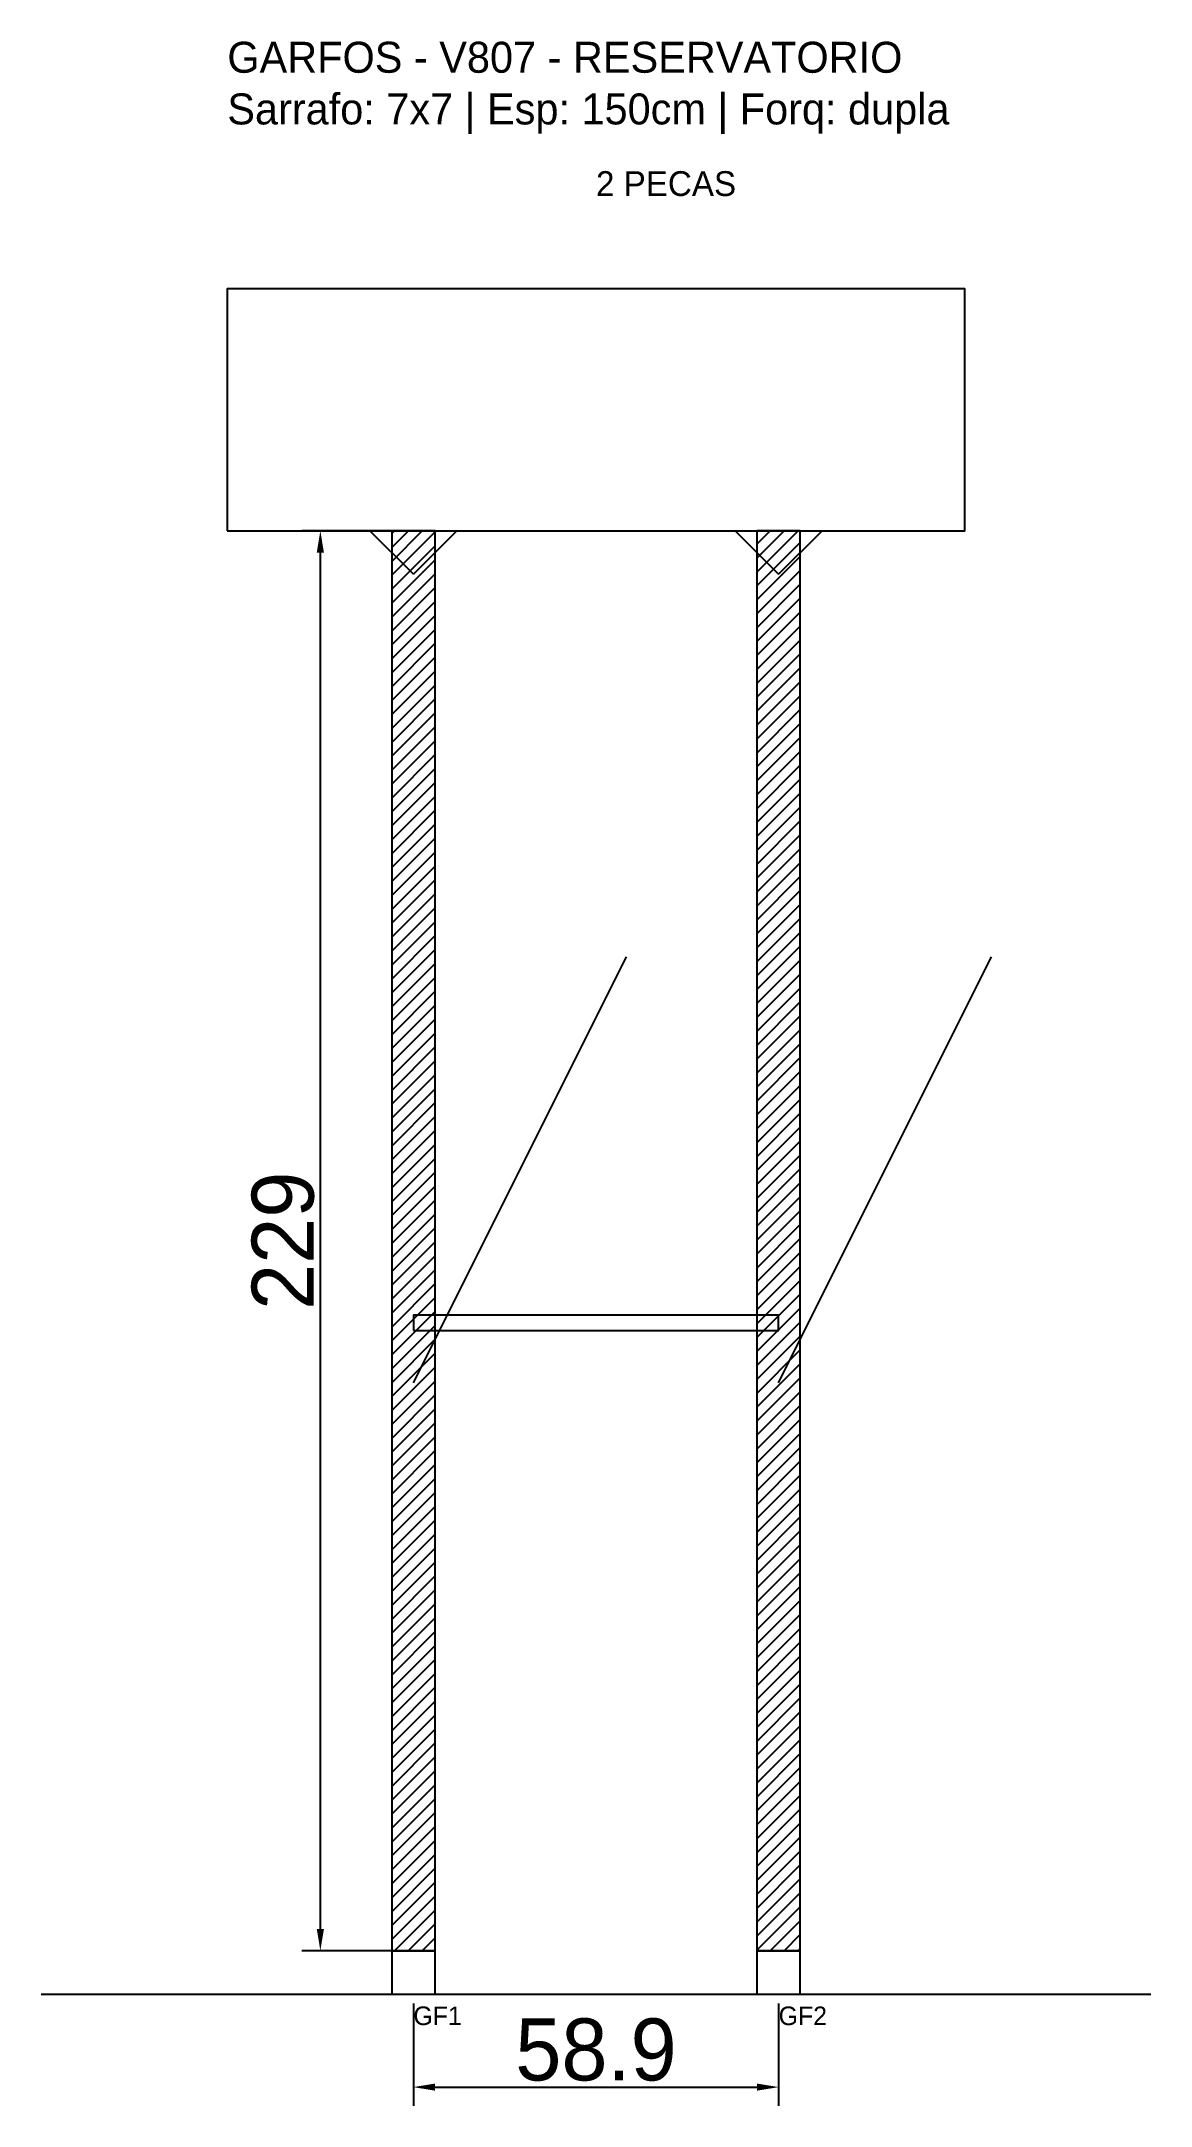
# Model space of a CAD drawing. Header units: metres. Extents: x -30 to 149, y -25 to 308.
import ezdxf

# ---------------------------------------------------------------- set-up
doc = ezdxf.new("R2010")
doc.units = ezdxf.units.M
for name, color, linetype in [('BARRA_ANCORAGEM', 1, 'Continuous'), ('COTA', 241, 'Continuous'), ('GARFOS OK', 3, 'Continuous'), ('NOME DA VIGA', 6, 'Continuous'), ('SARR_7x7', 40, 'Continuous'), ('TIRAS REESCORAMENTO', 252, 'Continuous'), ('VIGAS', 3, 'Continuous')]:
    doc.layers.add(name, color=color, linetype=linetype)
doc.dimstyles.new('EZ DXF', dxfattribs={"dimtxt": 10, "dimasz": 3.5, "dimexe": 3, "dimexo": 1.5, "dimgap": 1, "dimtad": 1, "dimdec": 1, "dimdsep": 46, "dimcen": 2.5, "dimazin": 3, "dimtfac": 1, "dimtmove": 0, "dimatfit": 3})

msp = doc.modelspace()

# ---------------------------------------------------------------- hatches: boundary and pattern name
at = {"layer": 'COTA'}
h = msp.add_hatch(dxfattribs=at)
h.set_pattern_fill('ANSI31', scale=0.5)
h.paths.add_polyline_path([(26.5, 0), (33.5, 0), (33.5, 229), (26.5, 229)])
h = msp.add_hatch(dxfattribs=at)
h.set_pattern_fill('ANSI31', scale=0.5)
h.paths.add_polyline_path([(85.4, 0), (92.4, 0), (92.4, 229), (85.4, 229)])

# ---------------------------------------------------------------- linework, layer by layer
at = {"layer": 'BARRA_ANCORAGEM'}
for p, q in [((30, 91.6), (64.35, 160.3)), ((88.9, 91.6), (123.25, 160.3))]:
    msp.add_line(p, q, dxfattribs=at)
at = {"layer": 'GARFOS OK'}
for p, q in [((30, 222), (23, 229)), ((23, 229), (37, 229)), ((30, 222), (37, 229)), ((88.9, 222), (81.9, 229)), ((81.9, 229), (95.9, 229)), ((88.9, 222), (95.9, 229))]:
    msp.add_line(p, q, dxfattribs=at)
at = {"layer": 'GARFOS OK', "linetype": 'CONTINUOUS'}
msp.add_line((-30, -7), (148.9, -7), dxfattribs=at)
at = {"layer": 'GARFOS OK'}
for points in [[(26.5, 0), (33.5, 0), (33.5, 229), (26.5, 229), (26.5, 0)], [(85.4, 0), (92.4, 0), (92.4, 229), (85.4, 229), (85.4, 0)]]:
    msp.add_lwpolyline(points, dxfattribs=at)
at = {"layer": 'SARR_7x7'}
for points in [[(26.5, -7), (33.5, -7), (33.5, 0), (26.5, 0), (26.5, -7)], [(85.4, -7), (92.4, -7), (92.4, 0), (85.4, 0), (85.4, -7)]]:
    msp.add_lwpolyline(points, dxfattribs=at)
at = {"layer": 'TIRAS REESCORAMENTO'}
msp.add_lwpolyline([(30, 100), (88.9, 100), (88.9, 102.5), (30, 102.5), (30, 100)], dxfattribs=at)
at = {"layer": 'VIGAS'}
msp.add_lwpolyline([(0, 229), (118.9, 229), (118.9, 268), (0, 268), (0, 229)], dxfattribs=at)

# ---------------------------------------------------------------- texts
at = {"layer": 'NOME DA VIGA'}
for s, height, p in [('2 PECAS', 4, (59.45, 283)), ('GF1', 3, (30, -12)), ('GF2', 3, (88.9, -12))]:
    msp.add_text(s, height=height, dxfattribs=at).set_placement(p)
at = {"layer": 'NOME DA VIGA', "insert": (0, 293), "char_height": 5, "attachment_point": 7}
msp.add_mtext('GARFOS - V807 - RESERVATORIO\\PSarrafo: 7x7 | Esp: 150cm | Forq: dupla', dxfattribs=at)

# ---------------------------------------------------------------- dimensions: what is measured, and where the dimension line sits
at = {"layer": 'COTA'}
msp.add_linear_dim(base=(15, 0), p1=(30, 0), p2=(30, 229), angle=90, dimstyle='EZ DXF', dxfattribs=at).render()
msp.add_linear_dim(base=(30, -22), p1=(30, -7), p2=(88.9, -7), dimstyle='EZ DXF', dxfattribs=at).render()

doc.saveas('drawing.dxf')
